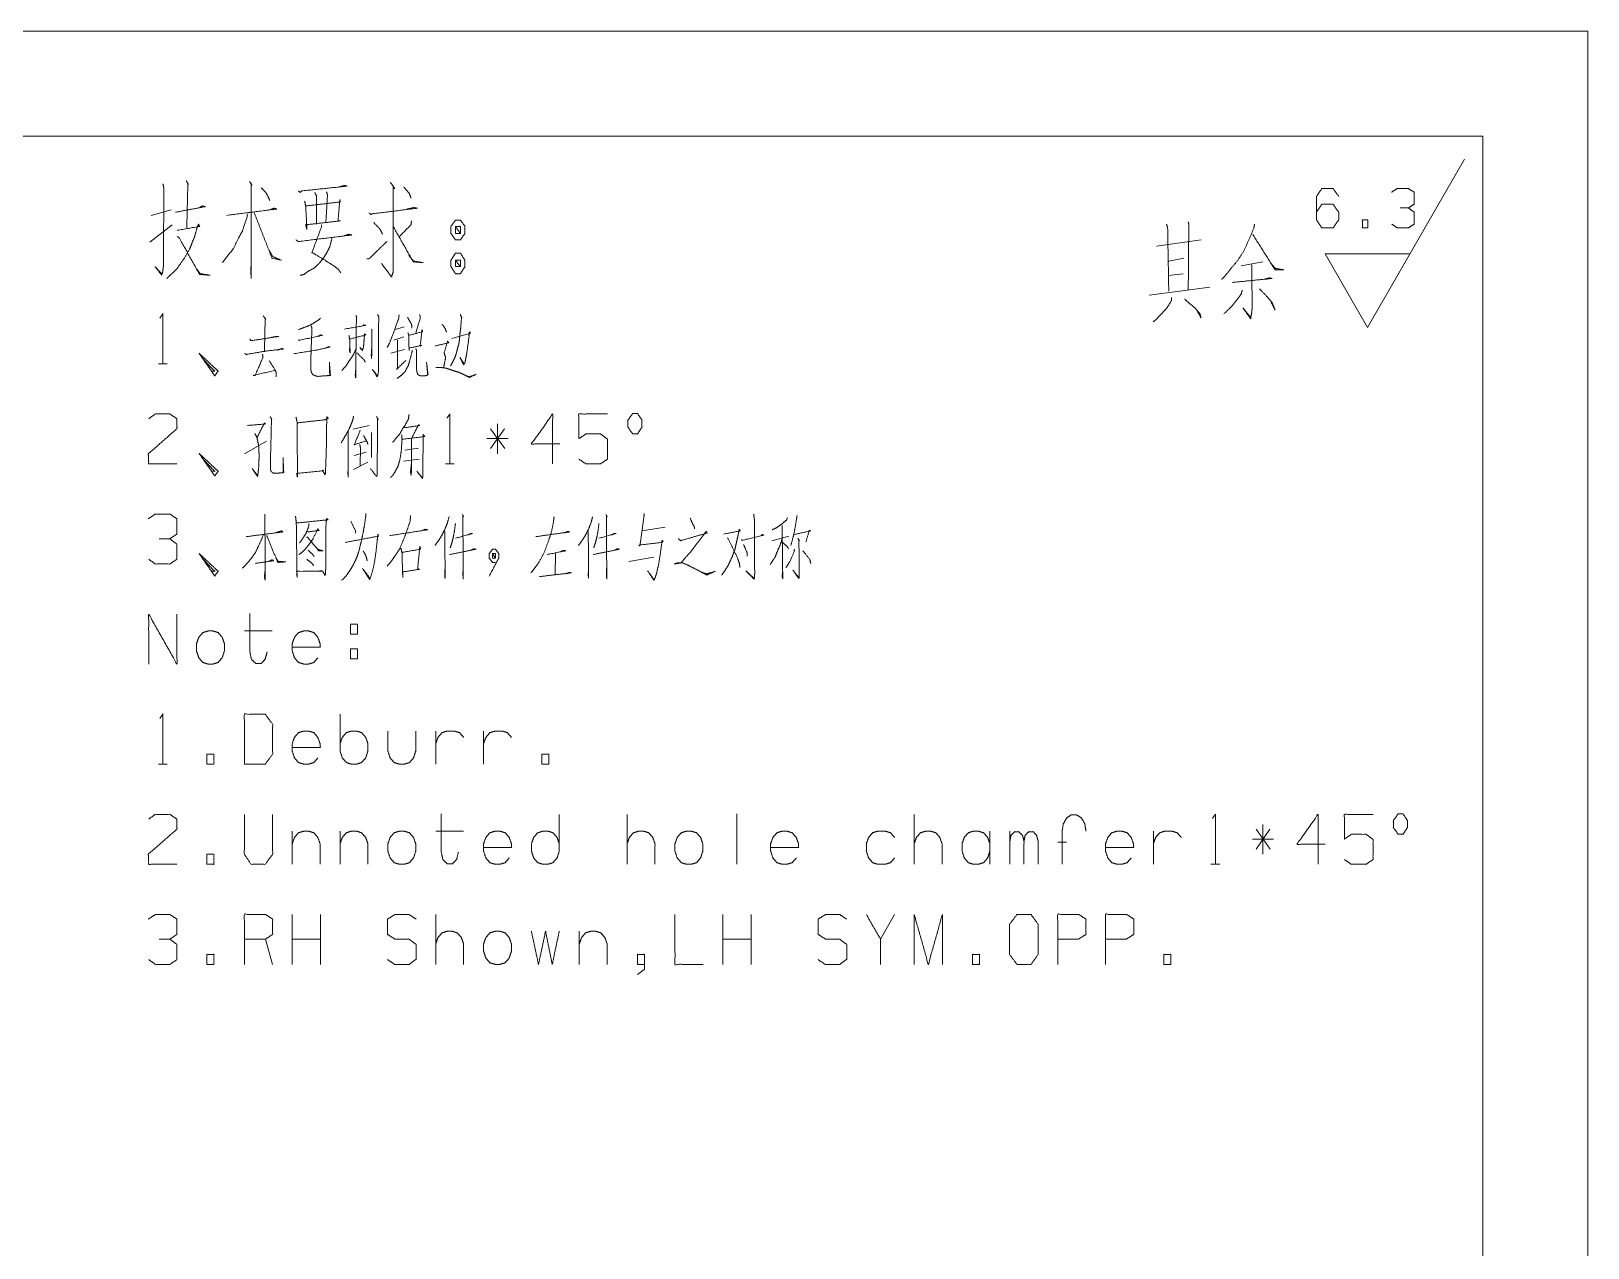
# Model space of a CAD drawing. Header units: millimetres. Extents: x 0 to 210, y 0 to 297.
# Drawn here: x 135.9 to 210, y 239.1 to 297 of the extents above; entities that cross this region are included whole.
import ezdxf

# ---------------------------------------------------------------- set-up
doc = ezdxf.new("R2010")
doc.units = ezdxf.units.MM
doc.layers.add('1', color=7, linetype='Continuous', true_color=0xffffff)

msp = doc.modelspace()

# ---------------------------------------------------------------- linework, layer by layer
at = {"layer": '1', "color": 132, "linetype": 'Continuous', "lineweight": 18}
for p, q in [((210, 297), (0, 297)), ((210, 0), (210, 297)), ((205, 292), (25, 292)), ((205, 5), (205, 292))]:
    msp.add_line(p, q, dxfattribs=at)
at = {"layer": '1', "color": 43, "linetype": 'Continuous', "lineweight": 18}
for p, q in [((199.519, 282.906), (204.135, 290.906)), ((197.5, 286.406), (201.539, 286.406)), ((199.519, 282.906), (197.5, 286.406))]:
    msp.add_line(p, q, dxfattribs=at)
at = {"layer": '1', "color": 95, "linetype": 'Continuous', "lineweight": 18}
for p, q in [((141.636, 288.235), (142.591, 288.498)), ((141.583, 286.96), (142.644, 287.785)), ((189.474, 286.768), (191.595, 287.068)), ((190.058, 286.055), (190.773, 286.205)), ((194.533, 286.018), (193.499, 285.83)), ((190.031, 285.38), (190.747, 285.455)), ((189.13, 284.443), (192.02, 284.818)), ((153.187, 282.298), (153.664, 282.448)), ((153.257, 282.798), (153.682, 282.923)), ((153.699, 281.848), (153.045, 281.673)), ((141.981, 281.173), (142.405, 281.173)), ((151.246, 278.06), (152.006, 278.235)), ((152.13, 277.91), (152.13, 276.71)), ((157.793, 278.085), (158.464, 277.135)), ((158.447, 278.085), (157.793, 277.135)), ((158.111, 276.885), (158.111, 278.31)), ((146.074, 276.885), (147.135, 277.485)), ((154.353, 277.16), (153.717, 277.06)), ((158.623, 277.61), (157.616, 277.61)), ((151.264, 276.135), (151.953, 276.485)), ((151.299, 276.81), (151.865, 276.96)), ((153.646, 276.535), (154.389, 276.635)), ((155.64, 276.41), (156.064, 276.41)), ((166.089, 273.398), (164.993, 273.223)), ((171.169, 272.748), (171.982, 272.973)), ((160.882, 272.148), (160.864, 271.123)), ((164.375, 271.773), (165.559, 271.973)), ((146.074, 268.46), (147.4, 268.46)), ((151.122, 267.61), (151.458, 267.61)), ((151.122, 267.61), (151.122, 267.135)), ((150.627, 262.748), (150.627, 264.498)), ((155.18, 262.123), (155.18, 263.698)), ((157.457, 262.123), (157.457, 263.698)), ((141.981, 262.123), (142.405, 262.123)), ((164.286, 257.36), (164.286, 259.735)), ((169.511, 259.76), (169.511, 257.36)), ((177.945, 257.36), (177.945, 259.735)), ((194.534, 257.835), (194.534, 259.26)), ((148.351, 258.935), (148.351, 257.36)), ((150.627, 258.935), (150.627, 257.36)), ((155.18, 258.935), (156.506, 258.935)), ((181.547, 257.36), (181.547, 258.935)), ((182.498, 257.36), (182.498, 258.935)), ((189.327, 257.36), (189.327, 258.935)), ((195.047, 258.56), (194.039, 258.56)), ((194.216, 259.035), (194.888, 258.085)), ((194.87, 259.035), (194.216, 258.085)), ((185.199, 258.41), (184.775, 258.41)), ((192.063, 257.36), (192.488, 257.36)), ((148.351, 252.598), (148.351, 254.973)), ((149.694, 252.598), (149.694, 254.973)), ((155.18, 252.598), (155.18, 254.973)), ((168.839, 252.598), (168.839, 254.973)), ((170.182, 252.598), (170.182, 254.973)), ((177.012, 254.973), (176.34, 253.798)), ((162.01, 254.173), (162.01, 252.598)), ((147.418, 252.598), (147.082, 253.798)), ((149.694, 253.798), (148.351, 253.798)), ((170.182, 253.798), (168.839, 253.798))]:
    msp.add_line(p, q, dxfattribs=at)
for points, knots in [([(142.193, 289.735), (142.246, 289.548), (142.22, 285.835), (142.193, 285.573), (142.14, 285.385), (141.822, 285.798), (142.14, 285.46)], [0, 0, 0.036415, 0.730241, 0.779547, 0.815963, 0.913319, 1, 1]), ([(143.307, 289.885), (143.413, 289.698), (143.386, 289.735), (143.333, 287.635)], [0, 0, 0.0912, 0.110642, 1, 1]), ([(146.324, 289.848), (146.43, 289.66), (146.403, 289.735), (146.403, 285.273), (146.377, 285.535), (146.403, 286.135)], [0, 0, 0.038317, 0.052466, 0.846239, 0.893169, 1, 1]), ([(148.651, 289.398), (148.731, 289.323), (148.81, 289.398), (150.958, 289.623), (150.852, 289.66), (150.587, 289.585)], [0, 0, 0.039525, 0.079054, 0.859715, 0.900382, 1, 1]), ([(153.021, 289.81), (153.233, 289.51), (153.153, 289.548), (153.153, 286.06), (153.153, 285.535), (153.074, 285.31), (152.596, 285.948)], [0, 0, 0.066766, 0.082746, 0.716514, 0.811918, 0.855286, 1, 1]), ([(146.88, 289.548), (147.093, 289.323), (147.199, 289.135), (147.278, 288.948)], [0, 0, 0.424564, 0.720341, 1, 1]), ([(148.943, 288.91), (148.996, 288.648), (149.049, 287.56), (148.996, 287.785), (150.64, 287.973), (150.534, 287.973), (150.613, 288.985), (150.64, 288.873), (149.023, 288.685)], [0, 0, 0.043847, 0.222117, 0.259965, 0.530849, 0.548213, 0.714503, 0.733429, 1, 1]), ([(149.42, 289.323), (149.5, 289.173), (149.5, 287.823)], [0, 0, 0.111705, 1, 1]), ([(149.977, 289.36), (150.03, 289.21), (149.951, 287.898)], [0, 0, 0.107926, 1, 1]), ([(153.657, 289.585), (153.922, 289.285), (154.002, 289.06)], [0, 0, 0.626534, 1, 1]), ([(142.803, 288.385), (144.208, 288.648), (144.076, 288.685), (143.943, 288.61)], [0, 0, 0.831312, 0.911428, 1, 1]), ([(146.244, 288.31), (146.006, 287.56), (145.979, 287.485), (145.793, 287.148), (145.555, 286.66), (145.025, 285.985)], [0, 0, 0.296678, 0.326661, 0.47185, 0.676441, 1, 1]), ([(145.237, 288.235), (147.596, 288.535), (147.49, 288.573), (147.278, 288.498)], [0, 0, 0.875755, 0.917169, 1, 1]), ([(146.536, 288.385), (147.384, 286.21), (147.835, 286.098), (147.411, 286.285), (147.252, 286.585)], [0, 0, 0.648048, 0.776997, 0.905738, 1, 1]), ([(152.013, 288.348), (152.093, 288.273), (152.172, 288.31), (154.293, 288.573), (154.134, 288.61), (153.816, 288.535)], [0, 0, 0.038705, 0.069835, 0.826425, 0.884284, 1, 1]), ([(142.882, 287.523), (143.943, 287.71), (143.89, 287.823), (143.81, 287.598), (143.704, 287.223), (143.572, 286.885), (143.466, 286.623), (143.201, 286.173), (142.856, 285.685), (142.67, 285.498), (142.538, 285.385), (142.379, 285.235)], [0, 0, 0.253339, 0.282594, 0.338731, 0.430402, 0.515702, 0.582299, 0.705162, 0.845609, 0.907666, 0.948567, 1, 1]), ([(149.738, 287.785), (149.738, 287.673), (149.288, 286.473), (149.473, 286.36), (149.977, 286.06), (150.375, 285.798), (150.56, 285.648), (150.666, 285.498)], [0, 0, 0.036328, 0.450298, 0.520383, 0.709729, 0.863613, 0.940678, 1, 1]), ([(152.225, 287.898), (152.543, 287.56), (152.649, 287.335)], [0, 0, 0.650923, 1, 1]), ([(153.153, 287.71), (154.108, 286.023), (154.585, 285.985), (154.134, 286.06), (153.895, 286.323)], [0, 0, 0.600399, 0.748643, 0.890142, 1, 1]), ([(154.028, 287.973), (154.002, 287.785), (153.445, 287.223)], [0, 0, 0.193073, 1, 1]), ([(156.356, 288.01), (156.117, 288.01), (155.905, 287.71), (155.905, 287.373), (156.117, 287.073), (156.356, 287.073), (156.568, 287.373), (156.568, 287.71), (156.356, 288.01)], [0, 0, 0.091009, 0.231139, 0.35987, 0.5, 0.591009, 0.731139, 0.85987, 1, 1]), ([(156.117, 287.373), (156.356, 287.373), (156.117, 287.71), (156.117, 287.373)], [0, 0, 0.241153, 0.658895, 1, 1]), ([(156.356, 287.373), (156.356, 287.71), (156.117, 287.71)], [0, 0, 0.585831, 1, 1]), ([(189.952, 287.818), (190.005, 287.63), (190.058, 284.63)], [0, 0, 0.060983, 1, 1]), ([(190.986, 287.93), (191.012, 287.818), (190.986, 284.705)], [0, 0, 0.035806, 1, 1]), ([(194.135, 287.818), (194.109, 287.63), (193.87, 287.068), (193.631, 286.543), (193.34, 286.093), (192.995, 285.68), (192.73, 285.343), (192.571, 285.193)], [0, 0, 0.061112, 0.258297, 0.444409, 0.61746, 0.790935, 0.929442, 1, 1]), ([(142.882, 287.223), (142.962, 287.185), (143.943, 285.423), (144.447, 285.385), (143.969, 285.46), (143.81, 285.685)], [0, 0, 0.026106, 0.624865, 0.774807, 0.918205, 1, 1]), ([(148.519, 287.073), (148.625, 286.998), (148.704, 286.998), (151.17, 287.298), (151.038, 287.335), (150.825, 287.26)], [0, 0, 0.042506, 0.068533, 0.881304, 0.926386, 1, 1]), ([(150.242, 287.148), (150.136, 286.735), (150.004, 286.473), (149.844, 286.21), (149.659, 285.985), (149.394, 285.723), (149.102, 285.573), (148.917, 285.423), (148.731, 285.385)], [0, 0, 0.174014, 0.29416, 0.419561, 0.538725, 0.691157, 0.825145, 0.922642, 1, 1]), ([(151.907, 286.173), (152.013, 286.173), (152.861, 286.998)], [0, 0, 0.082246, 1, 1]), ([(194.056, 287.33), (195.116, 285.643), (195.54, 285.643), (195.116, 285.718), (194.877, 286.018)], [0, 0, 0.61679, 0.748066, 0.881379, 1, 1]), ([(156.568, 286.098), (156.356, 286.435), (156.117, 286.435), (155.905, 286.098), (155.905, 285.798), (156.117, 285.46), (156.356, 285.46), (156.568, 285.798), (156.568, 286.098)], [0, 0, 0.149202, 0.238513, 0.387715, 0.5, 0.649202, 0.738513, 0.887715, 1, 1]), ([(156.117, 286.098), (156.117, 285.798), (156.356, 285.798)], [0, 0, 0.556982, 1, 1]), ([(156.356, 286.098), (156.117, 286.098), (156.356, 285.798), (156.356, 286.098)], [0, 0, 0.25882, 0.6746, 1, 1]), ([(193.075, 285.043), (194.957, 285.23), (194.877, 285.268), (194.612, 285.193)], [0, 0, 0.838832, 0.877817, 1, 1]), ([(194.003, 285.905), (194.029, 283.88), (194.003, 283.58), (193.95, 283.318), (193.578, 283.843), (193.95, 283.393)], [0, 0, 0.530086, 0.608915, 0.679016, 0.847314, 1, 1]), ([(193.552, 284.668), (193.499, 284.48), (193.101, 283.955), (192.677, 283.543)], [0, 0, 0.134836, 0.590579, 1, 1]), ([(194.374, 284.743), (194.771, 284.33), (194.984, 284.068), (195.116, 283.73), (194.931, 284.105)], [0, 0, 0.338746, 0.538262, 0.752635, 1, 1]), ([(190.19, 284.33), (190.19, 284.18), (189.978, 283.843), (189.501, 283.318), (189.315, 283.168)], [0, 0, 0.100224, 0.366543, 0.840576, 1, 1]), ([(190.8, 284.255), (191.33, 283.805), (191.542, 283.543), (191.595, 283.355), (191.41, 283.693)], [0, 0, 0.431179, 0.640409, 0.761215, 1, 1]), ([(142.052, 283.348), (142.193, 283.548), (142.193, 281.173)], [0, 0, 0.093491, 1, 1]), ([(146.976, 283.448), (147.1, 283.298), (147.064, 283.323), (147.029, 281.748)], [0, 0, 0.107242, 0.131123, 1, 1]), ([(149.694, 283.348), (149.659, 283.298), (149.553, 283.223), (149.27, 283.048), (148.987, 282.923), (148.651, 282.798)], [0, 0, 0.051405, 0.160442, 0.439626, 0.699188, 1, 1]), ([(149.252, 282.973), (149.288, 282.873), (149.235, 281.348), (149.235, 280.873), (149.27, 280.748), (149.341, 280.648), (149.464, 280.598), (149.57, 280.573), (150.171, 280.623), (150.118, 281.248), (150.136, 280.623), (150.03, 280.598)], [0, 0, 0.023229, 0.357403, 0.461425, 0.489877, 0.516699, 0.545922, 0.569784, 0.701845, 0.83921, 0.976139, 1, 1]), ([(150.839, 282.823), (151.847, 282.998), (151.759, 283.023), (151.688, 282.973)], [0, 0, 0.85143, 0.927894, 1, 1]), ([(151.37, 283.473), (151.423, 283.398), (151.405, 283.423), (151.37, 280.523), (151.352, 280.648), (151.37, 280.848)], [0, 0, 0.02742, 0.036559, 0.902372, 0.940058, 1, 1]), ([(152.413, 283.523), (152.483, 283.373), (152.466, 283.398), (152.448, 280.748), (152.413, 280.598), (152.395, 280.548), (152.165, 280.923), (152.395, 280.598)], [0, 0, 0.042614, 0.050484, 0.731482, 0.77108, 0.78471, 0.897722, 1, 1]), ([(153.434, 283.498), (153.416, 283.323), (153.151, 282.598), (152.975, 282.148), (152.869, 281.948)], [0, 0, 0.106104, 0.571795, 0.863445, 1, 1]), ([(153.841, 283.373), (154.017, 283.073), (154.035, 282.998), (154.035, 282.873)], [0, 0, 0.632783, 0.772804, 1, 1]), ([(154.424, 283.523), (154.442, 283.348), (154.229, 282.623)], [0, 0, 0.188867, 1, 1]), ([(155.463, 283.048), (155.552, 282.973), (155.64, 282.823), (155.693, 282.673)], [0, 0, 0.258114, 0.645731, 1, 1]), ([(156.347, 283.523), (156.418, 283.348), (156.4, 283.298), (156.365, 282.848), (156.329, 282.573), (156.312, 282.348), (156.276, 282.098), (156.205, 281.848), (156.152, 281.648), (156.082, 281.448), (155.993, 281.273), (155.887, 281.073)], [0, 0, 0.074018, 0.094817, 0.27184, 0.380576, 0.469088, 0.568104, 0.669997, 0.751146, 0.834334, 0.911217, 1, 1]), ([(146.34, 282.348), (146.393, 282.273), (146.34, 282.323), (146.41, 282.273), (147.701, 282.473), (147.594, 282.473), (147.347, 282.423)], [0, 0, 0.047947, 0.085994, 0.131204, 0.812842, 0.868207, 1, 1]), ([(148.634, 282.298), (148.722, 282.298), (149.783, 282.523), (149.712, 282.548), (149.57, 282.473)], [0, 0, 0.062781, 0.832999, 0.886281, 1, 1]), ([(151.052, 282.523), (151.087, 282.323), (151.105, 281.698), (151.069, 281.823), (151.087, 281.948)], [0, 0, 0.187263, 0.763803, 0.883598, 1, 1]), ([(151.087, 282.348), (151.865, 282.548), (151.794, 282.598), (151.776, 282.423), (151.759, 282.148), (151.741, 281.973), (151.723, 281.898), (151.688, 281.798), (151.564, 281.948), (151.706, 281.823)], [0, 0, 0.385464, 0.427027, 0.511458, 0.643738, 0.728169, 0.765153, 0.816068, 0.909407, 1, 1]), ([(152.13, 282.823), (152.147, 282.723), (152.13, 281.423), (152.112, 281.573), (152.13, 281.848)], [0, 0, 0.055546, 0.766662, 0.849276, 1, 1]), ([(153.363, 282.298), (153.363, 280.973), (153.31, 280.898), (153.752, 281.323)], [0, 0, 0.652728, 0.697975, 1, 1]), ([(153.858, 282.648), (153.894, 282.523), (153.911, 281.798), (153.911, 281.923), (154.512, 282.048), (154.442, 282.023), (154.53, 282.798), (154.548, 282.698), (153.894, 282.523)], [0, 0, 0.040248, 0.264949, 0.303677, 0.493861, 0.517095, 0.758778, 0.790243, 1, 1]), ([(155.145, 282.023), (155.163, 282.023), (155.799, 282.173), (155.746, 282.248), (155.587, 281.723), (155.587, 281.673), (155.64, 281.498), (155.64, 281.398), (155.552, 280.998)], [0, 0, 0.008603, 0.326831, 0.371541, 0.638568, 0.662908, 0.751916, 0.800596, 1, 1]), ([(155.94, 282.373), (156.842, 282.623), (156.789, 282.698), (156.753, 282.498), (156.771, 282.523), (156.665, 281.723), (156.612, 281.448), (156.577, 281.248), (156.541, 281.173), (156.506, 281.123), (156.329, 281.473), (156.524, 281.173)], [0, 0, 0.271548, 0.298209, 0.357163, 0.36605, 0.600308, 0.681607, 0.740567, 0.764633, 0.78241, 0.896228, 1, 1]), ([(144.063, 281.448), (144.664, 280.823), (144.523, 280.823), (143.922, 281.673), (144.664, 280.598), (144.823, 280.823), (143.922, 281.673)], [0, 0, 0.178024, 0.207056, 0.420795, 0.689032, 0.745609, 1, 1]), ([(146.092, 281.673), (146.163, 281.598), (146.198, 281.623), (147.064, 281.773), (147.93, 281.873), (147.86, 281.898), (147.648, 281.823)], [0, 0, 0.046907, 0.066614, 0.466673, 0.863477, 0.897607, 1, 1]), ([(146.941, 281.623), (146.958, 281.473), (146.587, 280.623), (146.499, 280.623), (147.506, 280.848)], [0, 0, 0.068681, 0.490422, 0.530607, 1, 1]), ([(148.404, 281.648), (149.5, 281.823), (149.517, 281.823), (150.154, 281.973), (150.065, 281.973), (149.942, 281.923)], [0, 0, 0.554045, 0.562874, 0.889254, 0.933371, 1, 1]), ([(151.387, 281.873), (151.228, 281.548), (151.069, 281.323), (150.928, 281.098), (150.716, 280.848)], [0, 0, 0.293932, 0.517783, 0.73366, 1, 1]), ([(151.423, 281.698), (151.759, 281.373), (151.829, 281.248)], [0, 0, 0.764922, 1, 1]), ([(154.053, 281.823), (154.053, 281.748), (153.929, 281.273), (153.876, 281.098), (153.805, 280.973), (153.735, 280.823), (153.593, 280.673), (153.346, 280.473)], [0, 0, 0.047403, 0.357577, 0.473127, 0.563887, 0.66867, 0.798938, 1, 1]), ([(154.229, 281.898), (154.265, 281.823), (154.265, 280.923), (154.283, 280.798), (154.318, 280.673), (154.389, 280.623), (154.477, 280.598), (154.654, 280.598), (154.777, 280.623), (154.813, 280.673), (154.742, 281.248), (154.795, 280.648)], [0, 0, 0.027977, 0.331691, 0.37429, 0.418125, 0.447345, 0.478338, 0.537984, 0.580578, 0.601242, 0.796737, 1, 1]), ([(147.259, 281.323), (147.506, 280.923), (147.577, 280.798), (147.594, 280.673), (147.594, 280.548)], [0, 0, 0.543652, 0.709626, 0.855531, 1, 1]), ([(155.18, 280.998), (155.41, 280.998), (155.622, 280.973), (155.799, 280.923), (156.011, 280.848), (156.259, 280.773), (156.488, 280.673), (156.683, 280.573), (156.789, 280.523), (157.089, 280.673), (157.054, 280.648), (156.789, 280.548), (156.63, 280.598)], [0, 0, 0.090953, 0.175492, 0.248203, 0.337254, 0.439602, 0.538796, 0.625341, 0.671752, 0.80469, 0.821833, 0.933993, 1, 1]), ([(141.521, 278.56), (141.84, 278.785), (142.529, 278.785), (142.865, 278.56), (142.865, 278.085), (141.504, 276.885), (141.521, 276.41), (142.865, 276.41)], [0, 0, 0.069693, 0.192977, 0.265273, 0.350228, 0.674743, 0.759753, 1, 1]), ([(147.294, 278.66), (147.382, 278.535), (147.365, 278.56), (147.312, 276.385), (147.312, 276.21), (147.329, 276.085), (147.365, 276.035), (147.418, 275.985), (147.524, 275.96), (147.842, 275.985), (147.913, 275.985), (147.948, 276.01), (147.913, 276.71), (147.913, 275.985)], [0, 0, 0.032141, 0.038571, 0.495385, 0.532129, 0.558634, 0.571491, 0.586795, 0.609672, 0.676678, 0.691521, 0.700615, 0.847775, 1, 1]), ([(148.528, 278.635), (148.581, 278.41), (148.598, 276.36), (148.598, 275.785), (148.563, 275.96), (149.836, 276.085), (149.783, 276.11), (149.924, 275.885), (149.942, 276.235), (149.959, 276.685), (149.977, 277.26), (149.995, 278.66), (150.065, 278.585), (149.906, 278.51), (149.27, 278.435), (149.235, 278.435), (148.598, 278.36)], [0, 0, 0.025657, 0.253197, 0.317016, 0.336832, 0.478758, 0.485264, 0.514761, 0.553659, 0.603643, 0.667492, 0.822892, 0.834331, 0.853851, 0.924964, 0.928887, 1, 1]), ([(151.264, 278.685), (151.246, 278.535), (151.14, 278.26), (151.016, 277.985), (150.857, 277.71), (150.68, 277.41)], [0, 0, 0.106879, 0.315439, 0.528818, 0.753622, 1, 1]), ([(152.36, 278.66), (152.448, 278.51), (152.413, 278.56), (152.395, 276.135), (152.395, 275.885), (152.36, 275.81), (152.077, 276.185)], [0, 0, 0.050271, 0.067953, 0.768236, 0.840431, 0.864371, 1, 1]), ([(153.911, 278.76), (153.876, 278.535), (153.682, 278.185), (153.646, 278.16), (153.469, 277.835), (153.275, 277.61), (153.134, 277.435)], [0, 0, 0.14565, 0.401685, 0.429376, 0.665962, 0.856125, 1, 1]), ([(155.711, 278.585), (155.852, 278.785), (155.852, 276.41)], [0, 0, 0.093491, 1, 1]), ([(161.077, 277.36), (159.733, 277.36), (160.741, 278.785), (160.741, 276.41)], [0, 0, 0.245868, 0.565294, 1, 1]), ([(161.992, 276.635), (162.328, 276.41), (163.017, 276.41), (163.353, 276.635), (163.353, 277.585), (163.017, 277.835), (162.328, 277.835), (161.992, 277.61), (161.992, 278.785), (163.353, 278.785)], [0, 0, 0.062228, 0.168344, 0.230571, 0.376815, 0.441263, 0.547379, 0.609607, 0.79049, 1, 1]), ([(164.551, 277.835), (164.781, 277.835), (164.993, 278.16), (164.993, 278.485), (164.781, 278.81), (164.551, 278.81), (164.322, 278.485), (164.322, 278.16), (164.551, 277.835)], [0, 0, 0.08568, 0.230393, 0.351582, 0.496296, 0.581975, 0.730393, 0.851582, 1, 1]), ([(146.216, 278.235), (147.082, 278.31), (147.029, 278.36), (146.675, 277.66), (146.569, 277.86)], [0, 0, 0.445167, 0.482491, 0.884071, 1, 1]), ([(151.016, 277.985), (151.016, 275.785), (150.999, 275.96), (151.016, 276.26)], [0, 0, 0.821999, 0.887717, 1, 1]), ([(151.582, 278.01), (151.317, 277.335), (151.281, 277.31), (151.882, 277.51)], [0, 0, 0.517307, 0.5482, 1, 1]), ([(153.558, 277.785), (153.576, 277.56), (153.54, 277.01), (153.469, 276.585), (153.381, 276.285), (153.257, 276.06), (153.134, 275.86), (153.028, 275.76)], [0, 0, 0.104577, 0.359954, 0.559593, 0.704504, 0.823483, 0.932458, 1, 1]), ([(153.593, 277.585), (154.654, 277.71), (154.583, 277.81), (154.565, 276.035), (154.565, 275.835), (154.548, 275.71), (154.283, 276.06), (154.53, 275.76)], [0, 0, 0.259208, 0.288937, 0.719821, 0.768365, 0.799013, 0.905599, 1, 1]), ([(153.682, 278.16), (153.735, 278.135), (154.424, 278.235), (154.371, 278.285), (154.035, 277.635), (154.017, 275.86), (153.982, 276.01), (154.017, 276.385)], [0, 0, 0.015163, 0.195358, 0.214213, 0.403484, 0.862694, 0.902563, 1, 1]), ([(146.675, 277.66), (146.711, 277.485), (146.764, 277.235), (146.764, 277.01), (146.781, 276.785), (146.764, 276.535), (146.764, 276.335), (146.728, 275.985), (146.711, 275.86), (146.693, 275.81), (146.446, 276.185), (146.693, 275.86)], [0, 0, 0.065534, 0.159342, 0.241933, 0.324779, 0.416781, 0.490192, 0.619328, 0.665666, 0.685134, 0.850056, 1, 1]), ([(151.564, 277.335), (151.6, 277.16), (151.582, 276.31)], [0, 0, 0.173565, 1, 1]), ([(151.741, 277.76), (151.918, 277.46), (151.953, 277.335)], [0, 0, 0.7283, 1, 1]), ([(144.063, 276.685), (144.664, 276.06), (144.523, 276.06), (143.922, 276.91), (144.664, 275.835), (144.823, 276.06), (143.922, 276.91)], [0, 0, 0.178024, 0.207056, 0.420795, 0.689032, 0.745609, 1, 1]), ([(142.529, 272.848), (142.865, 273.073), (142.865, 273.798), (142.529, 274.023), (141.84, 274.023), (141.504, 273.798)], [0, 0, 0.153873, 0.429858, 0.583731, 0.846127, 1, 1]), ([(147.047, 274.023), (147.064, 271.973), (147.064, 270.873), (147.029, 271.023), (147.064, 271.348)], [0, 0, 0.564586, 0.867524, 0.909967, 1, 1]), ([(148.51, 273.923), (148.545, 273.598), (148.581, 271.023), (148.563, 271.298), (149.818, 271.298), (149.73, 271.323), (149.553, 271.298)], [0, 0, 0.069513, 0.617088, 0.675682, 0.942517, 0.962045, 1, 1]), ([(148.563, 273.598), (150.048, 273.748), (149.995, 273.823), (149.959, 273.598), (149.942, 271.348), (149.924, 271.098), (149.8, 271.298)], [0, 0, 0.328131, 0.348327, 0.398408, 0.893174, 0.948286, 1, 1]), ([(149.058, 273.198), (149.129, 273.173), (149.624, 273.248), (149.57, 273.323), (149.341, 272.848), (149.164, 272.598), (149.005, 272.398), (148.846, 272.223), (148.669, 272.098)], [0, 0, 0.033939, 0.260461, 0.302026, 0.540814, 0.679365, 0.795012, 0.902036, 1, 1]), ([(149.146, 273.573), (149.146, 273.448), (148.987, 273.073), (148.793, 272.773), (148.704, 272.648)], [0, 0, 0.119852, 0.510439, 0.853216, 1, 1]), ([(151.847, 274.048), (151.847, 273.898), (151.776, 273.423), (151.723, 273.123), (151.635, 272.723), (151.546, 272.348), (151.458, 272.048), (151.352, 271.798), (151.211, 271.523), (151.069, 271.298), (150.928, 271.098), (150.769, 270.923), (150.698, 270.873)], [0, 0, 0.043391, 0.182299, 0.270426, 0.388919, 0.500364, 0.590827, 0.669377, 0.758823, 0.835692, 0.906544, 0.974951, 1, 1]), ([(151.37, 273.123), (151.352, 273.248), (151.14, 273.673)], [0, 0, 0.21, 1, 1]), ([(153.982, 273.948), (153.964, 273.698), (153.805, 273.223), (153.646, 272.798), (153.452, 272.348), (153.222, 271.998), (153.045, 271.748), (152.869, 271.548)], [0, 0, 0.093258, 0.279666, 0.448526, 0.630947, 0.786745, 0.900675, 1, 1]), ([(155.817, 273.898), (155.728, 273.573), (155.605, 273.273), (155.463, 272.998), (155.322, 272.773), (155.145, 272.523)], [0, 0, 0.218359, 0.428743, 0.62922, 0.80151, 1, 1]), ([(156.117, 273.573), (156.064, 273.173), (155.993, 272.823), (155.923, 272.573), (155.87, 272.423)], [0, 0, 0.342103, 0.644837, 0.865104, 1, 1]), ([(156.453, 273.998), (156.506, 273.898), (156.471, 273.948), (156.488, 270.948), (156.471, 271.173), (156.488, 271.548)], [0, 0, 0.029979, 0.046198, 0.84079, 0.900566, 1, 1]), ([(160.811, 273.898), (160.776, 273.623), (160.688, 273.173), (160.546, 272.748), (160.352, 272.223), (160.104, 271.748), (159.91, 271.473), (159.716, 271.223)], [0, 0, 0.094543, 0.250916, 0.403641, 0.594542, 0.777168, 0.892006, 1, 1]), ([(162.646, 273.898), (162.558, 273.573), (162.434, 273.273), (162.293, 272.998), (162.151, 272.773), (161.974, 272.523)], [0, 0, 0.218359, 0.428743, 0.62922, 0.801506, 1, 1]), ([(162.947, 273.573), (162.894, 273.173), (162.823, 272.823), (162.752, 272.573), (162.699, 272.423)], [0, 0, 0.342104, 0.644839, 0.865107, 1, 1]), ([(163.282, 273.998), (163.335, 273.898), (163.3, 273.948), (163.318, 270.948), (163.3, 271.173), (163.318, 271.548)], [0, 0, 0.029979, 0.046198, 0.84079, 0.900566, 1, 1]), ([(165.099, 274.048), (165.082, 273.873), (164.905, 272.573), (164.87, 272.498), (164.852, 272.548), (165.948, 272.673), (166.001, 272.723), (165.948, 272.773), (165.877, 272.198), (165.789, 271.648), (165.7, 271.248), (165.63, 271.023), (165.559, 270.873), (165.258, 271.323), (165.577, 270.898)], [0, 0, 0.029851, 0.25251, 0.266584, 0.275585, 0.462774, 0.475143, 0.487511, 0.585832, 0.680373, 0.749896, 0.789923, 0.818068, 0.909899, 1, 1]), ([(167.287, 273.823), (167.411, 273.548), (167.482, 273.423), (167.499, 273.323)], [0, 0, 0.551573, 0.814246, 1, 1]), ([(170.306, 274.023), (170.342, 273.748), (170.342, 271.848), (170.359, 271.223), (170.342, 270.973), (170.324, 270.923), (169.935, 271.323), (170.324, 270.973)], [0, 0, 0.066217, 0.519982, 0.669311, 0.729163, 0.741829, 0.875057, 1, 1]), ([(171.911, 273.848), (171.876, 273.748), (171.646, 273.548), (171.398, 273.373), (171.186, 273.273)], [0, 0, 0.111835, 0.433092, 0.752707, 1, 1]), ([(171.664, 273.473), (171.681, 271.498), (171.699, 270.948), (171.664, 271.048), (171.681, 271.273)], [0, 0, 0.691283, 0.883884, 0.921008, 1, 1]), ([(172.371, 273.948), (172.353, 273.823), (172.265, 273.298), (172.194, 272.948), (172.07, 272.523)], [0, 0, 0.086564, 0.451624, 0.696481, 1, 1]), ([(141.521, 271.873), (141.84, 271.648), (142.529, 271.648), (142.865, 271.873), (142.865, 272.598), (142.529, 272.848), (142.016, 272.848)], [0, 0, 0.124121, 0.343688, 0.472446, 0.703377, 0.83673, 1, 1]), ([(146.976, 273.023), (146.781, 272.573), (146.605, 272.198), (146.41, 271.923), (146.18, 271.648), (145.986, 271.448)], [0, 0, 0.260906, 0.481557, 0.660807, 0.85154, 1, 1]), ([(146.163, 272.948), (147.913, 273.173), (147.842, 273.223), (147.612, 273.148)], [0, 0, 0.843112, 0.884492, 1, 1]), ([(147.135, 272.998), (147.665, 271.723), (148.054, 271.748), (147.683, 271.773), (147.577, 271.923)], [0, 0, 0.593601, 0.761106, 0.921029, 1, 1]), ([(149.023, 272.923), (149.076, 272.923), (149.624, 272.273), (149.818, 272.273), (149.624, 272.323), (149.535, 272.373)], [0, 0, 0.037882, 0.645179, 0.784061, 0.927463, 1, 1]), ([(151.688, 271.448), (152.006, 270.948), (152.041, 270.898), (152.183, 271.348), (152.271, 271.773), (152.342, 272.273), (152.395, 272.773), (152.43, 273.073), (152.448, 272.973), (150.875, 272.673)], [0, 0, 0.12961, 0.143002, 0.246165, 0.341098, 0.451537, 0.5615, 0.627562, 0.649768, 1, 1]), ([(152.992, 272.998), (154.795, 273.273), (154.671, 273.298), (154.512, 273.223)], [0, 0, 0.857886, 0.917264, 1, 1]), ([(155.605, 273.198), (155.622, 271.698), (155.622, 270.973), (155.605, 271.123), (155.622, 271.398)], [0, 0, 0.565715, 0.839125, 0.896078, 1, 1]), ([(156.117, 272.873), (156.93, 273.098), (156.842, 273.098), (156.7, 273.023)], [0, 0, 0.772507, 0.853436, 1, 1]), ([(159.945, 272.948), (161.554, 273.173), (161.465, 273.198), (161.289, 273.123)], [0, 0, 0.851226, 0.899361, 1, 1]), ([(162.434, 273.198), (162.452, 271.698), (162.452, 270.973), (162.434, 271.123), (162.452, 271.398)], [0, 0, 0.565715, 0.839125, 0.896078, 1, 1]), ([(162.947, 272.873), (163.76, 273.098), (163.671, 273.098), (163.53, 273.023)], [0, 0, 0.772507, 0.853436, 1, 1]), ([(166.722, 272.848), (166.846, 272.748), (166.881, 272.773), (168.1, 273.123), (168.047, 273.198), (167.27, 272.173), (167.252, 272.173), (166.846, 271.698), (166.686, 271.698), (166.527, 271.648), (166.686, 271.673), (166.828, 271.698), (166.934, 271.698), (167.27, 271.548), (167.305, 271.523), (167.659, 271.348), (167.994, 271.173), (168.083, 271.123), (168.472, 271.298), (168.083, 271.173), (167.924, 271.223)], [0, 0, 0.024411, 0.031054, 0.225761, 0.239858, 0.437304, 0.440018, 0.535959, 0.560372, 0.58596, 0.61067, 0.632707, 0.648981, 0.705423, 0.712066, 0.772597, 0.83071, 0.846293, 0.911731, 0.974412, 1, 1]), ([(168.892, 273.073), (169.67, 273.223), (169.617, 273.298), (169.564, 272.998), (169.493, 272.698), (169.422, 272.373), (169.281, 271.973), (169.122, 271.648), (169.104, 271.598), (168.963, 271.373), (168.786, 271.123)], [0, 0, 0.244423, 0.272771, 0.36679, 0.461905, 0.564546, 0.695471, 0.807138, 0.823504, 0.905512, 1, 1]), ([(169.069, 272.898), (169.546, 271.923), (169.635, 271.648), (169.652, 271.473)], [0, 0, 0.700217, 0.886543, 1, 1]), ([(169.705, 272.798), (169.758, 272.773), (170.783, 273.023), (170.713, 273.048), (170.642, 272.998)], [0, 0, 0.045972, 0.873312, 0.932101, 1, 1]), ([(171.664, 272.848), (171.558, 272.523), (171.434, 272.248), (171.328, 271.973), (171.222, 271.823), (171.098, 271.623)], [0, 0, 0.251909, 0.474123, 0.691318, 0.826693, 1, 1]), ([(171.681, 272.673), (171.911, 272.473), (171.964, 272.373)], [0, 0, 0.729077, 1, 1]), ([(172.406, 272.873), (172.494, 272.748), (172.459, 272.773), (172.477, 271.448), (172.477, 271.123), (172.459, 270.948), (172.176, 271.348), (172.459, 270.998)], [0, 0, 0.051676, 0.066289, 0.513627, 0.623342, 0.682719, 0.848095, 1, 1]), ([(172.229, 273.048), (173.025, 273.223), (172.954, 273.248), (172.795, 272.698)], [0, 0, 0.557069, 0.608363, 1, 1]), ([(144.063, 271.923), (144.664, 271.298), (144.523, 271.298), (143.922, 272.148), (144.664, 271.073), (144.823, 271.298), (143.922, 272.148)], [0, 0, 0.178024, 0.207056, 0.420795, 0.689032, 0.745609, 1, 1]), ([(146.587, 271.673), (147.471, 271.798), (147.4, 271.848), (147.241, 271.773)], [0, 0, 0.772757, 0.847725, 1, 1]), ([(149.04, 271.873), (149.27, 271.698), (149.376, 271.573)], [0, 0, 0.637939, 1, 1]), ([(149.111, 272.298), (149.305, 272.123), (149.394, 271.998)], [0, 0, 0.630851, 1, 1]), ([(151.723, 272.273), (151.829, 272.098), (151.9, 271.898), (151.918, 271.798)], [0, 0, 0.394801, 0.804101, 1, 1]), ([(153.522, 272.398), (153.576, 272.173), (153.593, 271.548), (153.611, 270.998), (153.611, 271.273), (154.424, 271.398), (154.318, 271.398), (154.424, 272.498), (154.459, 272.348), (153.558, 272.198)], [0, 0, 0.048326, 0.179038, 0.294079, 0.35157, 0.523542, 0.545712, 0.776742, 0.808961, 1, 1]), ([(155.834, 272.098), (157.089, 272.348), (157.001, 272.373), (156.842, 272.298)], [0, 0, 0.826977, 0.886337, 1, 1]), ([(158.022, 271.723), (157.881, 271.723), (157.722, 271.923), (157.722, 272.148), (157.881, 272.348), (158.022, 272.348), (158.181, 272.148), (158.181, 271.923), (157.722, 271.073)], [0, 0, 0.05735, 0.160992, 0.252244, 0.35588, 0.413229, 0.516865, 0.608117, 1, 1]), ([(157.881, 271.923), (158.022, 271.923), (157.881, 272.148), (157.881, 271.923)], [0, 0, 0.223692, 0.644074, 1, 1]), ([(158.022, 271.923), (158.022, 272.148), (157.881, 272.148)], [0, 0, 0.61407, 1, 1]), ([(160.476, 272.098), (161.359, 272.273), (161.271, 272.298), (161.147, 272.248)], [0, 0, 0.799953, 0.881508, 1, 1]), ([(162.664, 272.098), (163.919, 272.348), (163.83, 272.373), (163.671, 272.298)], [0, 0, 0.826977, 0.886337, 1, 1]), ([(169.829, 272.573), (169.988, 272.198), (170.006, 272.023)], [0, 0, 0.698428, 1, 1]), ([(172.247, 272.348), (172.229, 272.223), (172.035, 271.773), (171.84, 271.473)], [0, 0, 0.129618, 0.632947, 1, 1]), ([(172.653, 272.273), (172.972, 271.873), (173.025, 271.673)], [0, 0, 0.71182, 1, 1]), ([(151.741, 271.398), (152.059, 270.948), (152.041, 270.948)], [0, 0, 0.968928, 1, 1]), ([(160.122, 271.048), (161.625, 271.223), (161.536, 271.248), (161.377, 271.173)], [0, 0, 0.849618, 0.901211, 1, 1]), ([(141.521, 266.885), (141.521, 269.26), (142.865, 266.885), (142.865, 269.26)], [0, 0, 0.317574, 0.682426, 1, 1]), ([(147.153, 267.46), (147.064, 267.11), (146.87, 266.91), (146.622, 266.91), (146.41, 267.11), (146.34, 267.46), (146.34, 269.285)], [0, 0, 0.107403, 0.190396, 0.26402, 0.35076, 0.456999, 1, 1]), ([(143.904, 267.185), (144.098, 266.96), (144.346, 266.885), (144.576, 266.885), (144.823, 266.96), (145.018, 267.185), (145.124, 267.51), (145.124, 267.86), (145.018, 268.16), (144.823, 268.385), (144.576, 268.46), (144.346, 268.46), (144.098, 268.385), (143.904, 268.16), (143.798, 267.86), (143.798, 267.51), (143.904, 267.185)], [0, 0, 0.063224, 0.118197, 0.16705, 0.222023, 0.285247, 0.357933, 0.432346, 0.5, 0.563224, 0.618197, 0.66705, 0.722023, 0.785247, 0.852901, 0.927315, 1, 1]), ([(149.57, 267.185), (149.376, 266.96), (149.129, 266.885), (148.899, 266.885), (148.651, 266.96), (148.457, 267.185), (148.351, 267.51), (148.351, 267.86), (148.457, 268.16), (148.651, 268.385), (148.899, 268.46), (149.129, 268.46), (149.376, 268.385), (149.57, 268.16), (149.677, 267.86), (149.677, 267.685), (148.351, 267.685)], [0, 0, 0.053947, 0.100855, 0.14254, 0.189448, 0.243395, 0.305416, 0.368911, 0.426639, 0.480586, 0.527493, 0.569178, 0.616086, 0.670033, 0.727761, 0.759509, 1, 1]), ([(151.122, 268.31), (151.122, 268.785), (151.458, 268.785), (151.458, 268.31), (151.122, 268.31)], [0, 0, 0.292914, 0.5, 0.792914, 1, 1]), ([(151.458, 267.61), (151.458, 267.135), (151.122, 267.135)], [0, 0, 0.585828, 1, 1]), ([(142.052, 264.298), (142.193, 264.498), (142.193, 262.123)], [0, 0, 0.093491, 1, 1]), ([(146.074, 262.123), (147.064, 262.123), (147.418, 262.598), (147.418, 264.023), (147.064, 264.498), (146.074, 264.498), (146.074, 262.123)], [0, 0, 0.142135, 0.227159, 0.431789, 0.516816, 0.658951, 1, 1]), ([(149.57, 262.423), (149.376, 262.198), (149.129, 262.123), (148.899, 262.123), (148.651, 262.198), (148.457, 262.423), (148.351, 262.748), (148.351, 263.098), (148.457, 263.398), (148.651, 263.623), (148.899, 263.698), (149.129, 263.698), (149.376, 263.623), (149.57, 263.398), (149.677, 263.098), (149.677, 262.923), (148.351, 262.923)], [0, 0, 0.053947, 0.100855, 0.14254, 0.189448, 0.243395, 0.305416, 0.368911, 0.426639, 0.480586, 0.527493, 0.569178, 0.616086, 0.670033, 0.727761, 0.759509, 1, 1]), ([(150.627, 262.748), (150.733, 262.423), (150.928, 262.198), (151.175, 262.123), (151.405, 262.123), (151.653, 262.198), (151.847, 262.423), (151.953, 262.748), (151.953, 263.098), (151.847, 263.398), (151.653, 263.623), (151.405, 263.698), (151.175, 263.698), (150.928, 263.623), (150.733, 263.398), (150.627, 263.098)], [0, 0, 0.078529, 0.146835, 0.206228, 0.259009, 0.318404, 0.386709, 0.465238, 0.545633, 0.618727, 0.687032, 0.746427, 0.799207, 0.8586, 0.926907, 1, 1]), ([(152.904, 263.698), (152.904, 262.748), (153.01, 262.423), (153.204, 262.198), (153.452, 262.123), (153.682, 262.123), (153.929, 262.198), (154.123, 262.423), (154.229, 262.748), (154.229, 263.698)], [0, 0, 0.242015, 0.329107, 0.404861, 0.470733, 0.529268, 0.595138, 0.670893, 0.757985, 1, 1]), ([(155.18, 263.098), (155.286, 263.398), (155.481, 263.623), (155.728, 263.698), (156.064, 263.698), (156.312, 263.623), (156.506, 263.398)], [0, 0, 0.180196, 0.348591, 0.495011, 0.685185, 0.831605, 1, 1]), ([(157.457, 263.098), (157.563, 263.398), (157.757, 263.623), (158.005, 263.698), (158.341, 263.698), (158.588, 263.623), (158.782, 263.398)], [0, 0, 0.180195, 0.348586, 0.495012, 0.685185, 0.831605, 1, 1]), ([(144.293, 262.123), (144.629, 262.123), (144.629, 262.598), (144.293, 262.598), (144.293, 262.123)], [0, 0, 0.207091, 0.5, 0.707091, 1, 1]), ([(160.228, 262.123), (160.564, 262.123), (160.564, 262.598), (160.228, 262.598), (160.228, 262.123)], [0, 0, 0.207095, 0.5, 0.707095, 1, 1]), ([(141.521, 259.51), (141.84, 259.735), (142.529, 259.735), (142.865, 259.51), (142.865, 259.035), (141.504, 257.835), (141.521, 257.36), (142.865, 257.36)], [0, 0, 0.069693, 0.192977, 0.265273, 0.350228, 0.674743, 0.759753, 1, 1]), ([(146.074, 259.735), (146.074, 257.835), (146.393, 257.36), (147.064, 257.36), (147.418, 257.835), (147.418, 259.735)], [0, 0, 0.337153, 0.438598, 0.557782, 0.662847, 1, 1]), ([(156.259, 257.935), (156.17, 257.585), (155.976, 257.385), (155.728, 257.385), (155.516, 257.585), (155.445, 257.935), (155.445, 259.76)], [0, 0, 0.107404, 0.190397, 0.264021, 0.350761, 0.456999, 1, 1]), ([(161.059, 259.735), (161.059, 257.985), (160.953, 257.66), (160.758, 257.435), (160.511, 257.36), (160.281, 257.36), (160.034, 257.435), (159.839, 257.66), (159.733, 257.985), (159.733, 258.335), (159.839, 258.635), (160.034, 258.86), (160.281, 258.935), (160.511, 258.935), (160.758, 258.86), (160.953, 258.635), (161.059, 258.335)], [0, 0, 0.286727, 0.342739, 0.391461, 0.433824, 0.471471, 0.513835, 0.562556, 0.618568, 0.675913, 0.728048, 0.776769, 0.819133, 0.85678, 0.899143, 0.947864, 1, 1]), ([(184.987, 257.36), (184.987, 258.935), (185.04, 259.285), (185.199, 259.56), (185.411, 259.71), (185.676, 259.71), (185.906, 259.56), (186.065, 259.285), (186.118, 258.935)], [0, 0, 0.42365, 0.518867, 0.604324, 0.674202, 0.745516, 0.819326, 0.904783, 1, 1]), ([(192.134, 259.535), (192.276, 259.735), (192.276, 257.36)], [0, 0, 0.093489, 1, 1]), ([(197.5, 258.31), (196.157, 258.31), (197.164, 259.735), (197.164, 257.36)], [0, 0, 0.245869, 0.565294, 1, 1]), ([(198.416, 257.585), (198.752, 257.36), (199.441, 257.36), (199.777, 257.585), (199.777, 258.535), (199.441, 258.785), (198.752, 258.785), (198.416, 258.56), (198.416, 259.735), (199.777, 259.735)], [0, 0, 0.062227, 0.168342, 0.230571, 0.376815, 0.441265, 0.54738, 0.609606, 0.79049, 1, 1]), ([(200.975, 258.785), (201.205, 258.785), (201.417, 259.11), (201.417, 259.435), (201.205, 259.76), (200.975, 259.76), (200.745, 259.435), (200.745, 259.11), (200.975, 258.785)], [0, 0, 0.08568, 0.230393, 0.351582, 0.496296, 0.581975, 0.730393, 0.851582, 1, 1]), ([(148.351, 258.335), (148.457, 258.635), (148.651, 258.86), (148.899, 258.935), (149.129, 258.935), (149.376, 258.86), (149.57, 258.635), (149.677, 258.335), (149.677, 257.36)], [0, 0, 0.107755, 0.208454, 0.296012, 0.373822, 0.46138, 0.562079, 0.669834, 1, 1]), ([(150.627, 258.335), (150.733, 258.635), (150.928, 258.86), (151.175, 258.935), (151.405, 258.935), (151.653, 258.86), (151.847, 258.635), (151.953, 258.335), (151.953, 257.36)], [0, 0, 0.107755, 0.208454, 0.296012, 0.373821, 0.461383, 0.562079, 0.669834, 1, 1]), ([(153.01, 257.66), (153.204, 257.435), (153.452, 257.36), (153.682, 257.36), (153.929, 257.435), (154.123, 257.66), (154.229, 257.985), (154.229, 258.335), (154.123, 258.635), (153.929, 258.86), (153.682, 258.935), (153.452, 258.935), (153.204, 258.86), (153.01, 258.635), (152.904, 258.335), (152.904, 257.985), (153.01, 257.66)], [0, 0, 0.063222, 0.118198, 0.16705, 0.222024, 0.285247, 0.357933, 0.432346, 0.5, 0.563224, 0.618197, 0.66705, 0.722025, 0.785247, 0.852902, 0.927315, 1, 1]), ([(158.676, 257.66), (158.482, 257.435), (158.235, 257.36), (158.005, 257.36), (157.757, 257.435), (157.563, 257.66), (157.457, 257.985), (157.457, 258.335), (157.563, 258.635), (157.757, 258.86), (158.005, 258.935), (158.235, 258.935), (158.482, 258.86), (158.676, 258.635), (158.782, 258.335), (158.782, 258.16), (157.457, 258.16)], [0, 0, 0.053947, 0.100855, 0.14254, 0.189449, 0.243395, 0.305416, 0.368911, 0.426639, 0.480585, 0.527494, 0.569179, 0.616086, 0.670034, 0.727762, 0.759509, 1, 1]), ([(164.286, 258.335), (164.392, 258.635), (164.587, 258.86), (164.834, 258.935), (165.064, 258.935), (165.311, 258.86), (165.506, 258.635), (165.612, 258.335), (165.612, 257.36)], [0, 0, 0.107755, 0.208452, 0.296013, 0.373823, 0.461381, 0.562079, 0.669834, 1, 1]), ([(166.669, 257.66), (166.863, 257.435), (167.111, 257.36), (167.34, 257.36), (167.588, 257.435), (167.782, 257.66), (167.888, 257.985), (167.888, 258.335), (167.782, 258.635), (167.588, 258.86), (167.34, 258.935), (167.111, 258.935), (166.863, 258.86), (166.669, 258.635), (166.563, 258.335), (166.563, 257.985), (166.669, 257.66)], [0, 0, 0.063224, 0.118197, 0.16705, 0.222023, 0.285247, 0.357933, 0.432346, 0.5, 0.563224, 0.618197, 0.66705, 0.722023, 0.785247, 0.852901, 0.927315, 1, 1]), ([(172.335, 257.66), (172.141, 257.435), (171.893, 257.36), (171.664, 257.36), (171.416, 257.435), (171.222, 257.66), (171.116, 257.985), (171.116, 258.335), (171.222, 258.635), (171.416, 258.86), (171.664, 258.935), (171.893, 258.935), (172.141, 258.86), (172.335, 258.635), (172.441, 258.335), (172.441, 258.16), (171.116, 258.16)], [0, 0, 0.053947, 0.100855, 0.14254, 0.189448, 0.243395, 0.305416, 0.368911, 0.426639, 0.480586, 0.527493, 0.569178, 0.616086, 0.670033, 0.727761, 0.759509, 1, 1]), ([(177.012, 257.66), (176.817, 257.435), (176.57, 257.36), (176.217, 257.36), (175.969, 257.435), (175.775, 257.66), (175.669, 257.985), (175.669, 258.335), (175.775, 258.635), (175.969, 258.86), (176.217, 258.935), (176.57, 258.935), (176.817, 258.86), (177.012, 258.635)], [0, 0, 0.075459, 0.14107, 0.230775, 0.296387, 0.371845, 0.458596, 0.547409, 0.628155, 0.703613, 0.769225, 0.85893, 0.924541, 1, 1]), ([(177.945, 258.335), (178.051, 258.635), (178.246, 258.86), (178.493, 258.935), (178.723, 258.935), (178.97, 258.86), (179.165, 258.635), (179.271, 258.335), (179.271, 257.36)], [0, 0, 0.107756, 0.20845, 0.296015, 0.373824, 0.461382, 0.562081, 0.669835, 1, 1]), ([(181.547, 258.335), (181.441, 258.635), (181.247, 258.86), (180.999, 258.935), (180.769, 258.935), (180.522, 258.86), (180.328, 258.635), (180.222, 258.335), (180.222, 257.985), (180.328, 257.66), (180.522, 257.435), (180.769, 257.36), (180.999, 257.36), (181.247, 257.435), (181.441, 257.66), (181.547, 257.985)], [0, 0, 0.073093, 0.141399, 0.200792, 0.253573, 0.312966, 0.381272, 0.454367, 0.534762, 0.613292, 0.681599, 0.740992, 0.793772, 0.853165, 0.921472, 1, 1]), ([(182.498, 258.46), (182.551, 258.735), (182.728, 258.91), (182.922, 258.91), (183.099, 258.735), (183.17, 258.46), (183.17, 257.36)], [0, 0, 0.118881, 0.224458, 0.306978, 0.412555, 0.533082, 1, 1]), ([(183.17, 258.46), (183.223, 258.735), (183.399, 258.91), (183.612, 258.91), (183.771, 258.735), (183.841, 258.46), (183.841, 257.36)], [0, 0, 0.118605, 0.223939, 0.313762, 0.41391, 0.534159, 1, 1]), ([(188.271, 257.66), (188.076, 257.435), (187.829, 257.36), (187.599, 257.36), (187.351, 257.435), (187.157, 257.66), (187.051, 257.985), (187.051, 258.335), (187.157, 258.635), (187.351, 258.86), (187.599, 258.935), (187.829, 258.935), (188.076, 258.86), (188.271, 258.635), (188.377, 258.335), (188.377, 258.16), (187.051, 258.16)], [0, 0, 0.053945, 0.100856, 0.142541, 0.189448, 0.243396, 0.305416, 0.368911, 0.426638, 0.480585, 0.527493, 0.569177, 0.616089, 0.670033, 0.727762, 0.759509, 1, 1]), ([(189.327, 258.335), (189.434, 258.635), (189.628, 258.86), (189.875, 258.935), (190.211, 258.935), (190.459, 258.86), (190.653, 258.635)], [0, 0, 0.180198, 0.348585, 0.495017, 0.685184, 0.831605, 1, 1]), ([(144.293, 257.36), (144.629, 257.36), (144.629, 257.835), (144.293, 257.835), (144.293, 257.36)], [0, 0, 0.207091, 0.5, 0.707091, 1, 1]), ([(142.529, 253.798), (142.865, 254.023), (142.865, 254.748), (142.529, 254.973), (141.84, 254.973), (141.504, 254.748)], [0, 0, 0.153873, 0.429858, 0.583731, 0.846127, 1, 1]), ([(146.074, 252.598), (146.074, 254.973), (147.082, 254.973), (147.418, 254.748), (147.418, 254.023), (147.082, 253.798), (146.074, 253.798)], [0, 0, 0.400951, 0.571034, 0.639276, 0.761675, 0.829917, 1, 1]), ([(152.886, 252.823), (153.222, 252.598), (153.911, 252.598), (154.247, 252.848), (154.247, 253.548), (153.911, 253.798), (153.24, 253.798), (152.886, 254.023), (152.886, 254.748), (153.24, 254.973), (153.911, 254.973), (154.247, 254.748)], [0, 0, 0.068035, 0.184054, 0.254517, 0.372334, 0.442798, 0.555842, 0.626368, 0.748395, 0.818921, 0.931965, 1, 1]), ([(166.563, 254.973), (166.563, 252.598), (167.906, 252.598)], [0, 0, 0.638734, 1, 1]), ([(173.374, 252.823), (173.71, 252.598), (174.4, 252.598), (174.735, 252.848), (174.735, 253.548), (174.4, 253.798), (173.728, 253.798), (173.374, 254.023), (173.374, 254.748), (173.728, 254.973), (174.4, 254.973), (174.735, 254.748)], [0, 0, 0.068035, 0.184053, 0.254518, 0.372334, 0.442799, 0.555842, 0.626368, 0.748394, 0.81892, 0.931963, 1, 1]), ([(176.34, 252.598), (176.34, 253.798), (175.669, 254.973)], [0, 0, 0.469953, 1, 1]), ([(177.945, 252.598), (177.945, 254.973), (178.617, 252.598), (179.288, 254.973), (179.288, 252.598)], [0, 0, 0.245192, 0.5, 0.754808, 1, 1]), ([(182.834, 252.598), (183.506, 252.598), (183.841, 253.073), (183.841, 254.498), (183.506, 254.973), (182.834, 254.973), (182.48, 254.498), (182.48, 253.073), (182.834, 252.598)], [0, 0, 0.102683, 0.191618, 0.409476, 0.498413, 0.601096, 0.69162, 0.909479, 1, 1]), ([(184.775, 252.598), (184.775, 254.973), (185.782, 254.973), (186.118, 254.748), (186.118, 254.023), (185.764, 253.798), (184.775, 253.798)], [0, 0, 0.401146, 0.571309, 0.639587, 0.762045, 0.832822, 1, 1]), ([(187.051, 252.598), (187.051, 254.973), (188.058, 254.973), (188.394, 254.748), (188.394, 254.023), (188.041, 253.798), (187.051, 253.798)], [0, 0, 0.401146, 0.571309, 0.639587, 0.762045, 0.832822, 1, 1]), ([(155.18, 253.573), (155.286, 253.873), (155.481, 254.098), (155.728, 254.173), (155.958, 254.173), (156.205, 254.098), (156.4, 253.873), (156.506, 253.573), (156.506, 252.598)], [0, 0, 0.107755, 0.208454, 0.296012, 0.373822, 0.46138, 0.562079, 0.669834, 1, 1]), ([(157.563, 252.898), (157.757, 252.673), (158.005, 252.598), (158.235, 252.598), (158.482, 252.673), (158.676, 252.898), (158.782, 253.223), (158.782, 253.573), (158.676, 253.873), (158.482, 254.098), (158.235, 254.173), (158.005, 254.173), (157.757, 254.098), (157.563, 253.873), (157.457, 253.573), (157.457, 253.223), (157.563, 252.898)], [0, 0, 0.063222, 0.118198, 0.16705, 0.222024, 0.285247, 0.357933, 0.432346, 0.5, 0.563224, 0.618197, 0.66705, 0.722025, 0.785247, 0.852902, 0.927315, 1, 1]), ([(159.733, 254.173), (160.069, 252.598), (160.405, 254.173), (160.723, 252.598), (161.059, 254.173)], [0, 0, 0.25014, 0.500279, 0.74986, 1, 1]), ([(162.01, 253.573), (162.116, 253.873), (162.31, 254.098), (162.558, 254.173), (162.787, 254.173), (163.035, 254.098), (163.229, 253.873), (163.335, 253.573), (163.335, 252.598)], [0, 0, 0.107755, 0.208454, 0.296012, 0.373821, 0.461383, 0.562079, 0.669834, 1, 1]), ([(141.521, 252.823), (141.84, 252.598), (142.529, 252.598), (142.865, 252.823), (142.865, 253.548), (142.529, 253.798), (142.016, 253.798)], [0, 0, 0.124121, 0.343688, 0.472446, 0.703377, 0.83673, 1, 1]), ([(144.293, 252.598), (144.629, 252.598), (144.629, 253.073), (144.293, 253.073), (144.293, 252.598)], [0, 0, 0.207091, 0.5, 0.707091, 1, 1]), ([(165.117, 252.598), (164.781, 252.598), (164.781, 253.073), (165.117, 253.073), (165.117, 252.373), (164.781, 252.123)], [0, 0, 0.148248, 0.357928, 0.506176, 0.815181, 1, 1]), ([(180.716, 252.598), (181.052, 252.598), (181.052, 253.073), (180.716, 253.073), (180.716, 252.598)], [0, 0, 0.207087, 0.5, 0.707087, 1, 1]), ([(189.822, 252.598), (190.158, 252.598), (190.158, 253.073), (189.822, 253.073), (189.822, 252.598)], [0, 0, 0.207095, 0.5, 0.707095, 1, 1])]:
    msp.add_open_spline(points, degree=1, knots=knots, dxfattribs=at)
at = {"layer": '1', "color": 43, "linetype": 'Continuous', "lineweight": 18}
for points, knots in [([(197.087, 288.389), (197.338, 288.763), (197.881, 288.763), (198.145, 288.389), (198.145, 288.015), (197.881, 287.641), (197.338, 287.641), (197.087, 288.015), (197.087, 289.137), (197.338, 289.511), (197.881, 289.511), (198.145, 289.137)], [0, 0, 0.076963, 0.169759, 0.248072, 0.312017, 0.39033, 0.483127, 0.56009, 0.751928, 0.82889, 0.921687, 1, 1]), ([(201.466, 288.586), (201.73, 288.763), (201.73, 289.334), (201.466, 289.511), (200.923, 289.511), (200.658, 289.334)], [0, 0, 0.153872, 0.429854, 0.583731, 0.846123, 1, 1]), ([(200.672, 287.818), (200.923, 287.641), (201.466, 287.641), (201.73, 287.818), (201.73, 288.389), (201.466, 288.586), (201.062, 288.586)], [0, 0, 0.124119, 0.343684, 0.472446, 0.703374, 0.836736, 1, 1]), ([(199.269, 287.641), (199.534, 287.641), (199.534, 288.015), (199.269, 288.015), (199.269, 287.641)], [0, 0, 0.207094, 0.5, 0.707094, 1, 1])]:
    msp.add_open_spline(points, degree=1, knots=knots, dxfattribs=at)

doc.saveas('drawing.dxf')
